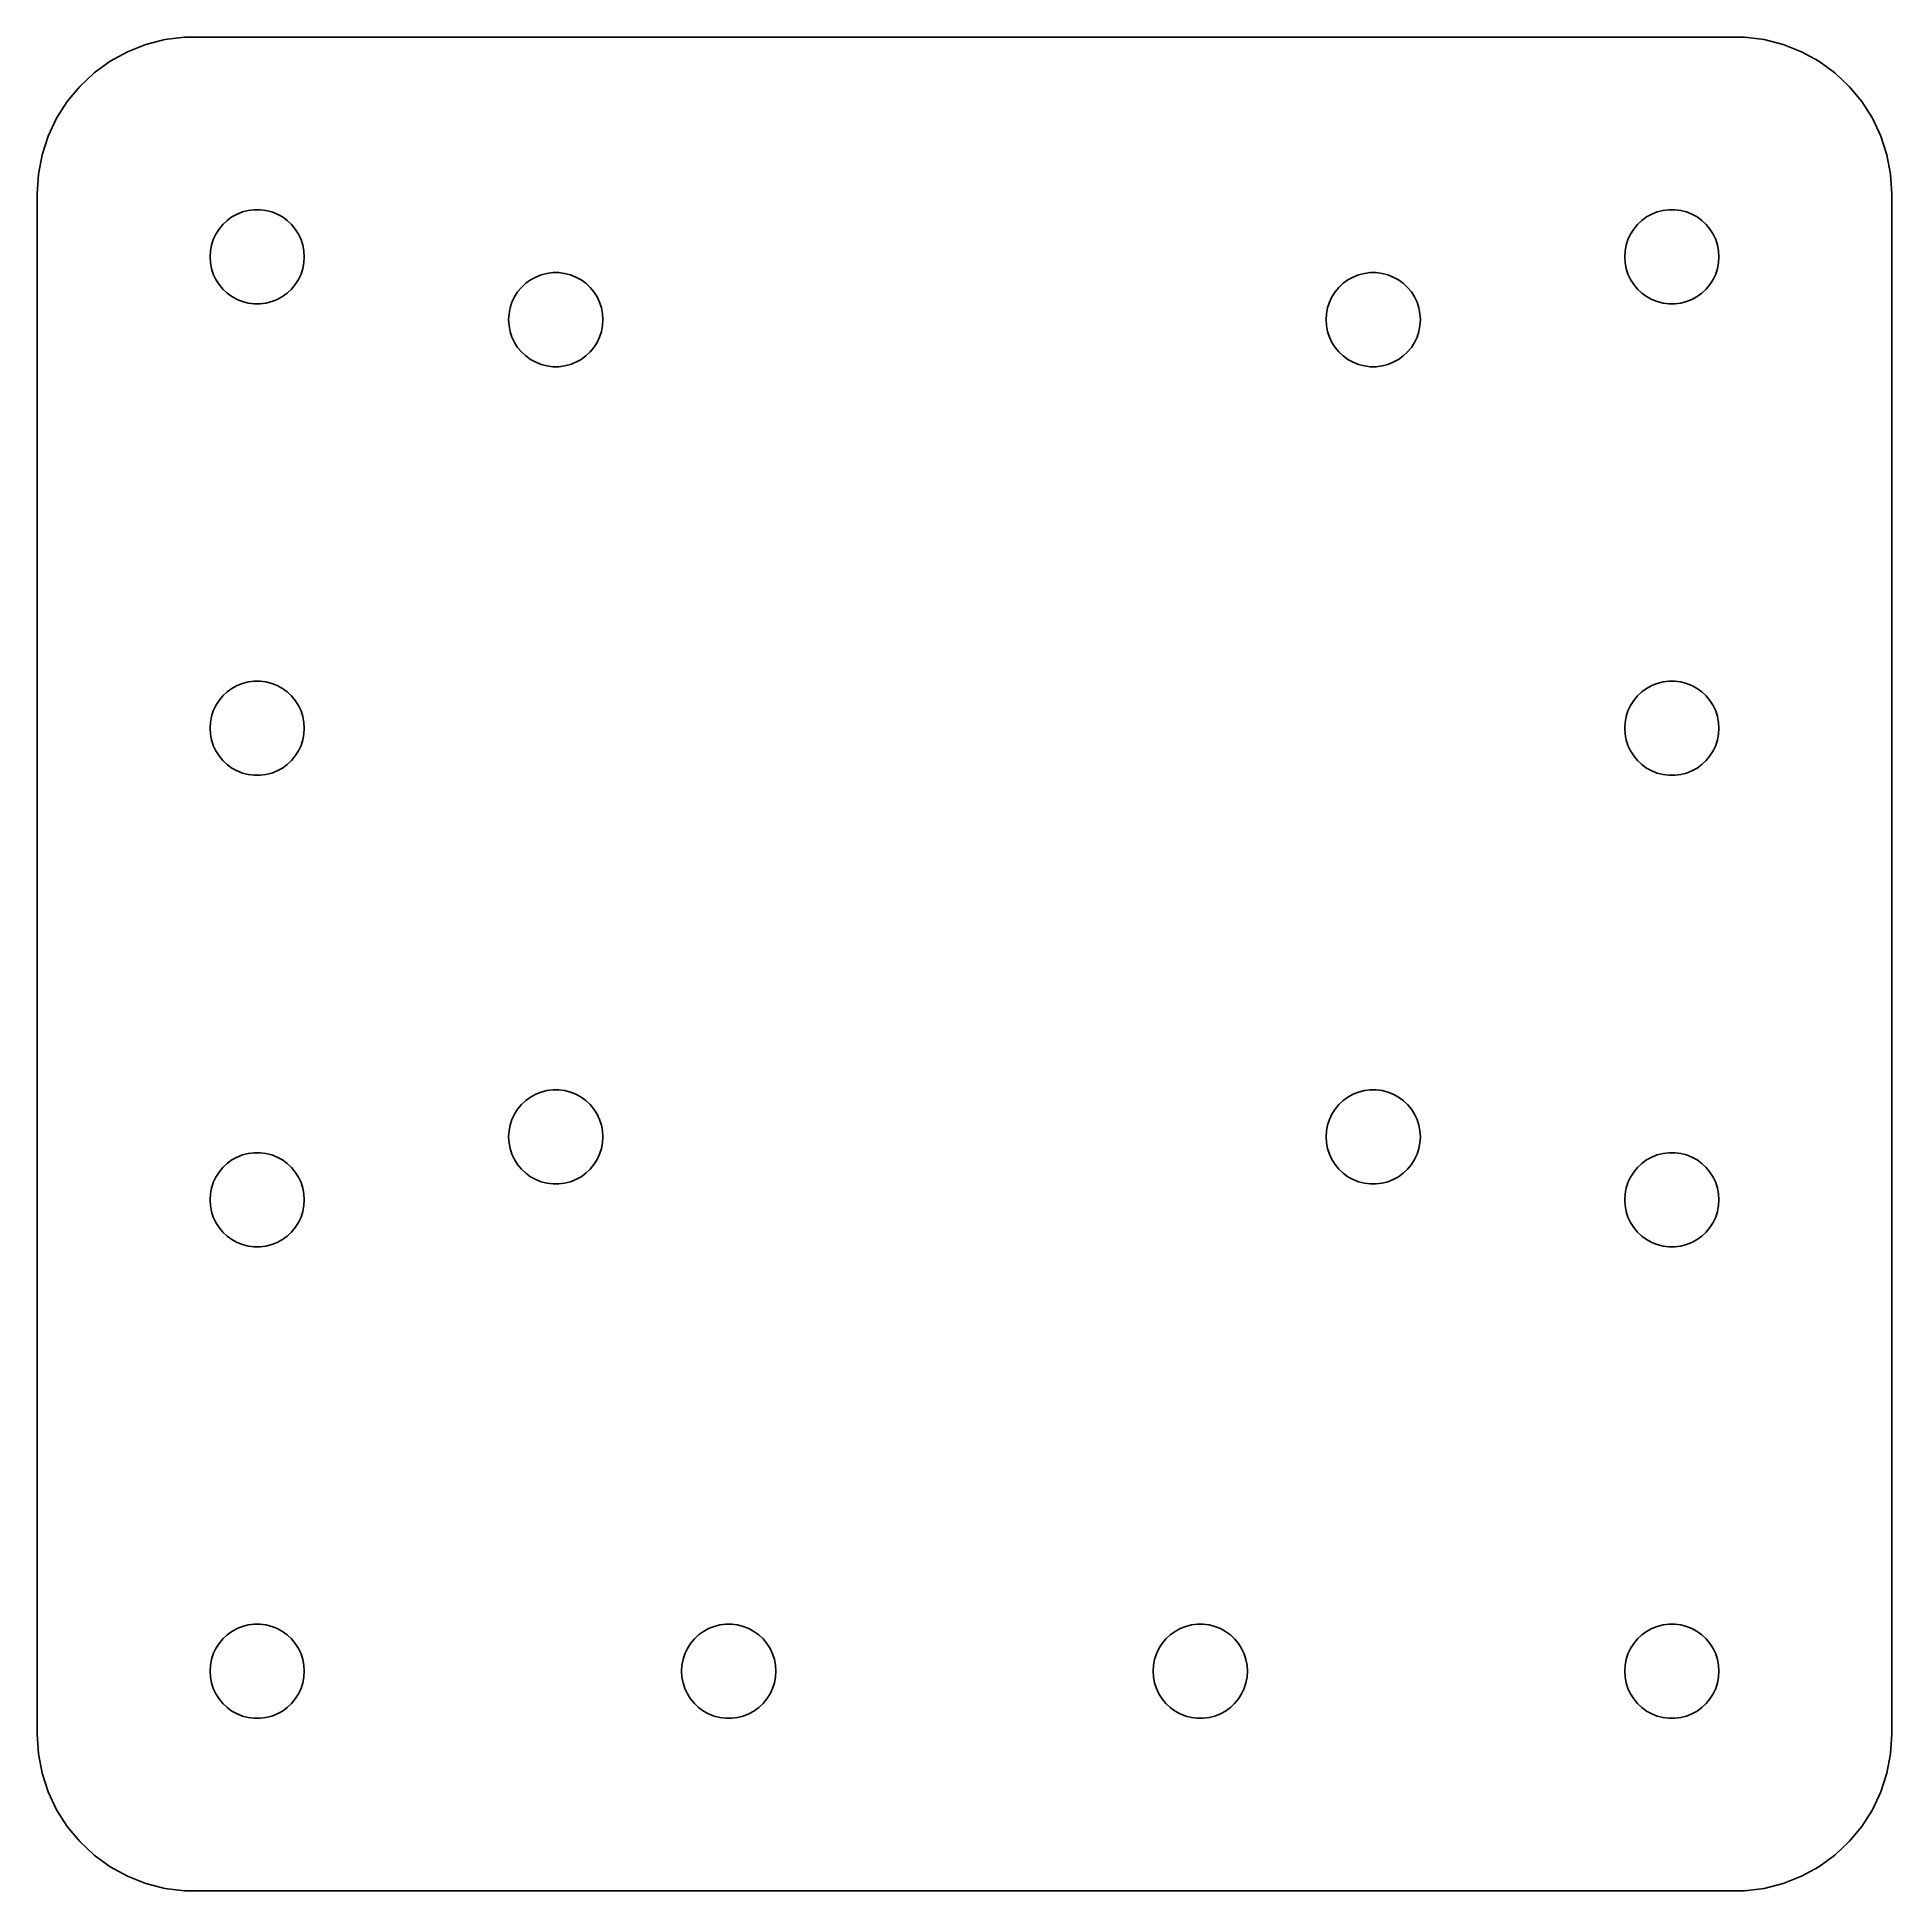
# Model space of a CAD drawing. Header units: metres. Extents: x -29.5 to 29.5, y -29.5 to 29.5.
import ezdxf

# ---------------------------------------------------------------- set-up
doc = ezdxf.new("R2010")
doc.units = ezdxf.units.M

msp = doc.modelspace()

# ---------------------------------------------------------------- linework, layer by layer
for p, q in [((-26.6289, 29.0241), (-27.1791, 28.7216)), ((-26.0451, 29.2553), (-26.6289, 29.0241)), ((-25.4369, 29.4114), (-26.0451, 29.2553)), ((-24.8139, 29.4901), (-25.4369, 29.4114)), ((24.8139, 29.4901), (-24.8139, 29.4901)), ((25.4369, 29.4114), (24.8139, 29.4901)), ((26.0451, 29.2553), (25.4369, 29.4114)), ((26.6289, 29.0241), (26.0451, 29.2553)), ((27.1791, 28.7216), (26.6289, 29.0241)), ((-27.6871, 28.3526), (-28.1448, 27.9227)), ((-27.1791, 28.7216), (-27.6871, 28.3526)), ((27.6871, 28.3526), (27.1791, 28.7216)), ((28.1448, 27.9227), (27.6871, 28.3526)), ((-28.1448, 27.9227), (-28.5451, 27.4389)), ((28.5451, 27.4389), (28.1448, 27.9227)), ((-28.5451, 27.4389), (-28.8815, 26.9088)), ((28.8815, 26.9088), (28.5451, 27.4389)), ((-28.8815, 26.9088), (-29.1489, 26.3406)), ((29.1489, 26.3406), (28.8815, 26.9088)), ((-29.1489, 26.3406), (-29.3429, 25.7434)), ((29.3429, 25.7434), (29.1489, 26.3406)), ((-29.3429, 25.7434), (-29.4606, 25.1267)), ((29.4606, 25.1267), (29.3429, 25.7434)), ((-29.4606, 25.1267), (-29.5, 24.5)), ((29.5, 24.5), (29.4606, 25.1267)), ((-29.5, 24.5), (-29.5, -24.5)), ((29.5, -24.5), (29.5, 24.5)), ((-23.5934, 23.5268), (-23.4561, 23.6558)), ((-23.4561, 23.6558), (-23.3037, 23.7665)), ((-23.3037, 23.7665), (-23.1387, 23.8572)), ((-23.1387, 23.8572), (-22.9635, 23.9266)), ((-22.9635, 23.9266), (-22.7811, 23.9734)), ((-22.7811, 23.9734), (-22.5942, 23.997)), ((-22.5942, 23.997), (-22.4058, 23.997)), ((-22.4058, 23.997), (-22.2189, 23.9734)), ((-22.2189, 23.9734), (-22.0365, 23.9266)), ((-22.0365, 23.9266), (-21.8613, 23.8572)), ((-21.8613, 23.8572), (-21.6963, 23.7665)), ((-21.6963, 23.7665), (-21.5439, 23.6558)), ((-21.5439, 23.6558), (-21.4065, 23.5268)), ((21.4065, 23.5268), (21.5439, 23.6558)), ((21.5439, 23.6558), (21.6963, 23.7665)), ((21.6963, 23.7665), (21.8613, 23.8572)), ((21.8613, 23.8572), (22.0365, 23.9266)), ((22.0365, 23.9266), (22.2189, 23.9734)), ((22.2189, 23.9734), (22.4058, 23.997)), ((22.4058, 23.997), (22.5942, 23.997)), ((22.5942, 23.997), (22.7811, 23.9734)), ((22.7811, 23.9734), (22.9635, 23.9266)), ((22.9635, 23.9266), (23.1387, 23.8572)), ((23.1387, 23.8572), (23.3037, 23.7665)), ((23.3037, 23.7665), (23.4561, 23.6558)), ((23.4561, 23.6558), (23.5934, 23.5268)), ((-23.9529, 22.873), (-23.8947, 23.0522)), ((-23.8947, 23.0522), (-23.8145, 23.2226)), ((-23.8145, 23.2226), (-23.7135, 23.3817)), ((-23.7135, 23.3817), (-23.5934, 23.5268)), ((-21.4065, 23.5268), (-21.2865, 23.3817)), ((-21.2865, 23.3817), (-21.1855, 23.2226)), ((-21.1855, 23.2226), (-21.1053, 23.0522)), ((-21.1053, 23.0522), (-21.0471, 22.873)), ((21.0471, 22.873), (21.1053, 23.0522)), ((21.1053, 23.0522), (21.1855, 23.2226)), ((21.1855, 23.2226), (21.2865, 23.3817)), ((21.2865, 23.3817), (21.4065, 23.5268)), ((23.5934, 23.5268), (23.7135, 23.3817)), ((23.7135, 23.3817), (23.8145, 23.2226)), ((23.8145, 23.2226), (23.8947, 23.0522)), ((23.8947, 23.0522), (23.9529, 22.873)), ((-24, 22.5), (-23.9882, 22.688)), ((-23.9882, 22.312), (-24, 22.5)), ((-23.9882, 22.688), (-23.9529, 22.873)), ((-21.0471, 22.873), (-21.0118, 22.688)), ((-21.0118, 22.688), (-21, 22.5)), ((-21, 22.5), (-21.0118, 22.312)), ((21, 22.5), (21.0118, 22.688)), ((21.0118, 22.312), (21, 22.5)), ((21.0118, 22.688), (21.0471, 22.873)), ((23.9529, 22.873), (23.9882, 22.688)), ((23.9882, 22.688), (24, 22.5)), ((24, 22.5), (23.9882, 22.312)), ((-23.9529, 22.127), (-23.9882, 22.312)), ((-23.8947, 21.9478), (-23.9529, 22.127)), ((-23.8145, 21.7774), (-23.8947, 21.9478)), ((-21.1053, 21.9478), (-21.1855, 21.7774)), ((-21.0471, 22.127), (-21.1053, 21.9478)), ((-21.0118, 22.312), (-21.0471, 22.127)), ((-13.8037, 21.7665), (-13.6387, 21.8572)), ((-13.6387, 21.8572), (-13.4635, 21.9266)), ((-13.4635, 21.9266), (-13.2811, 21.9734)), ((-13.2811, 21.9734), (-13.0942, 21.997)), ((-13.0942, 21.997), (-12.9058, 21.997)), ((-12.9058, 21.997), (-12.7189, 21.9734)), ((-12.7189, 21.9734), (-12.5365, 21.9266)), ((-12.5365, 21.9266), (-12.3613, 21.8572)), ((-12.3613, 21.8572), (-12.1963, 21.7665)), ((12.1963, 21.7665), (12.3613, 21.8572)), ((12.3613, 21.8572), (12.5365, 21.9266)), ((12.5365, 21.9266), (12.7189, 21.9734)), ((12.7189, 21.9734), (12.9058, 21.997)), ((12.9058, 21.997), (13.0942, 21.997)), ((13.0942, 21.997), (13.2811, 21.9734)), ((13.2811, 21.9734), (13.4635, 21.9266)), ((13.4635, 21.9266), (13.6387, 21.8572)), ((13.6387, 21.8572), (13.8037, 21.7665)), ((21.0471, 22.127), (21.0118, 22.312)), ((21.1053, 21.9478), (21.0471, 22.127)), ((21.1855, 21.7774), (21.1053, 21.9478)), ((23.8947, 21.9478), (23.8145, 21.7774)), ((23.9529, 22.127), (23.8947, 21.9478)), ((23.9882, 22.312), (23.9529, 22.127)), ((-23.7135, 21.6183), (-23.8145, 21.7774)), ((-23.5934, 21.4732), (-23.7135, 21.6183)), ((-23.4561, 21.3442), (-23.5934, 21.4732)), ((-23.3037, 21.2335), (-23.4561, 21.3442)), ((-21.5439, 21.3442), (-21.6963, 21.2335)), ((-21.4065, 21.4732), (-21.5439, 21.3442)), ((-21.2865, 21.6183), (-21.4065, 21.4732)), ((-21.1855, 21.7774), (-21.2865, 21.6183)), ((-14.3145, 21.2226), (-14.2135, 21.3817)), ((-14.2135, 21.3817), (-14.0934, 21.5268)), ((-14.0934, 21.5268), (-13.9561, 21.6558)), ((-13.9561, 21.6558), (-13.8037, 21.7665)), ((-12.1963, 21.7665), (-12.0439, 21.6558)), ((-12.0439, 21.6558), (-11.9065, 21.5268)), ((-11.9065, 21.5268), (-11.7865, 21.3817)), ((-11.7865, 21.3817), (-11.6855, 21.2226)), ((11.6855, 21.2226), (11.7865, 21.3817)), ((11.7865, 21.3817), (11.9065, 21.5268)), ((11.9065, 21.5268), (12.0439, 21.6558)), ((12.0439, 21.6558), (12.1963, 21.7665)), ((13.8037, 21.7665), (13.9561, 21.6558)), ((13.9561, 21.6558), (14.0934, 21.5268)), ((14.0934, 21.5268), (14.2135, 21.3817)), ((14.2135, 21.3817), (14.3145, 21.2226)), ((21.2865, 21.6183), (21.1855, 21.7774)), ((21.4065, 21.4732), (21.2865, 21.6183)), ((21.5439, 21.3442), (21.4065, 21.4732)), ((21.6963, 21.2335), (21.5439, 21.3442)), ((23.4561, 21.3442), (23.3037, 21.2335)), ((23.5934, 21.4732), (23.4561, 21.3442)), ((23.7135, 21.6183), (23.5934, 21.4732)), ((23.8145, 21.7774), (23.7135, 21.6183)), ((-23.1387, 21.1427), (-23.3037, 21.2335)), ((-22.9635, 21.0734), (-23.1387, 21.1427)), ((-22.7811, 21.0266), (-22.9635, 21.0734)), ((-22.5942, 21.003), (-22.7811, 21.0266)), ((-22.4058, 21.003), (-22.5942, 21.003)), ((-22.2189, 21.0266), (-22.4058, 21.003)), ((-22.0365, 21.0734), (-22.2189, 21.0266)), ((-21.8613, 21.1427), (-22.0365, 21.0734)), ((-21.6963, 21.2335), (-21.8613, 21.1427)), ((-14.5, 20.5), (-14.4882, 20.688)), ((-14.4882, 20.688), (-14.4529, 20.873)), ((-14.4529, 20.873), (-14.3947, 21.0522)), ((-14.3947, 21.0522), (-14.3145, 21.2226)), ((-11.6855, 21.2226), (-11.6053, 21.0522)), ((-11.6053, 21.0522), (-11.5471, 20.873)), ((-11.5471, 20.873), (-11.5118, 20.688)), ((-11.5118, 20.688), (-11.5, 20.5)), ((11.5, 20.5), (11.5118, 20.688)), ((11.5118, 20.688), (11.5471, 20.873)), ((11.5471, 20.873), (11.6053, 21.0522)), ((11.6053, 21.0522), (11.6855, 21.2226)), ((14.3145, 21.2226), (14.3947, 21.0522)), ((14.3947, 21.0522), (14.4529, 20.873)), ((14.4529, 20.873), (14.4882, 20.688)), ((14.4882, 20.688), (14.5, 20.5)), ((21.8613, 21.1427), (21.6963, 21.2335)), ((22.0365, 21.0734), (21.8613, 21.1427)), ((22.2189, 21.0266), (22.0365, 21.0734)), ((22.4058, 21.003), (22.2189, 21.0266)), ((22.5942, 21.003), (22.4058, 21.003)), ((22.7811, 21.0266), (22.5942, 21.003)), ((22.9635, 21.0734), (22.7811, 21.0266)), ((23.1387, 21.1427), (22.9635, 21.0734)), ((23.3037, 21.2335), (23.1387, 21.1427)), ((-14.4882, 20.312), (-14.5, 20.5)), ((-14.4529, 20.127), (-14.4882, 20.312)), ((-14.3947, 19.9478), (-14.4529, 20.127)), ((-11.5471, 20.127), (-11.6053, 19.9478)), ((-11.5118, 20.312), (-11.5471, 20.127)), ((-11.5, 20.5), (-11.5118, 20.312)), ((11.5118, 20.312), (11.5, 20.5)), ((11.5471, 20.127), (11.5118, 20.312)), ((11.6053, 19.9478), (11.5471, 20.127)), ((14.4529, 20.127), (14.3947, 19.9478)), ((14.4882, 20.312), (14.4529, 20.127)), ((14.5, 20.5), (14.4882, 20.312)), ((-14.3145, 19.7774), (-14.3947, 19.9478)), ((-14.2135, 19.6183), (-14.3145, 19.7774)), ((-14.0934, 19.4732), (-14.2135, 19.6183)), ((-13.9561, 19.3442), (-14.0934, 19.4732)), ((-11.9065, 19.4732), (-12.0439, 19.3442)), ((-11.7865, 19.6183), (-11.9065, 19.4732)), ((-11.6855, 19.7774), (-11.7865, 19.6183)), ((-11.6053, 19.9478), (-11.6855, 19.7774)), ((11.6855, 19.7774), (11.6053, 19.9478)), ((11.7865, 19.6183), (11.6855, 19.7774)), ((11.9065, 19.4732), (11.7865, 19.6183)), ((12.0439, 19.3442), (11.9065, 19.4732)), ((14.0934, 19.4732), (13.9561, 19.3442)), ((14.2135, 19.6183), (14.0934, 19.4732)), ((14.3145, 19.7774), (14.2135, 19.6183)), ((14.3947, 19.9478), (14.3145, 19.7774)), ((-13.8037, 19.2335), (-13.9561, 19.3442)), ((-13.6387, 19.1427), (-13.8037, 19.2335)), ((-13.4635, 19.0734), (-13.6387, 19.1427)), ((-13.2811, 19.0266), (-13.4635, 19.0734)), ((-13.0942, 19.003), (-13.2811, 19.0266)), ((-12.9058, 19.003), (-13.0942, 19.003)), ((-12.7189, 19.0266), (-12.9058, 19.003)), ((-12.5365, 19.0734), (-12.7189, 19.0266)), ((-12.3613, 19.1427), (-12.5365, 19.0734)), ((-12.1963, 19.2335), (-12.3613, 19.1427)), ((-12.0439, 19.3442), (-12.1963, 19.2335)), ((12.1963, 19.2335), (12.0439, 19.3442)), ((12.3613, 19.1427), (12.1963, 19.2335)), ((12.5365, 19.0734), (12.3613, 19.1427)), ((12.7189, 19.0266), (12.5365, 19.0734)), ((12.9058, 19.003), (12.7189, 19.0266)), ((13.0942, 19.003), (12.9058, 19.003)), ((13.2811, 19.0266), (13.0942, 19.003)), ((13.4635, 19.0734), (13.2811, 19.0266)), ((13.6387, 19.1427), (13.4635, 19.0734)), ((13.8037, 19.2335), (13.6387, 19.1427)), ((13.9561, 19.3442), (13.8037, 19.2335)), ((-23.3037, 8.76648), (-23.1387, 8.85724)), ((-23.1387, 8.85724), (-22.9635, 8.92657)), ((-22.9635, 8.92657), (-22.7811, 8.97342)), ((-22.7811, 8.97342), (-22.5942, 8.99704)), ((-22.5942, 8.99704), (-22.4058, 8.99704)), ((-22.4058, 8.99704), (-22.2189, 8.97342)), ((-22.2189, 8.97342), (-22.0365, 8.92657)), ((-22.0365, 8.92657), (-21.8613, 8.85724)), ((-21.8613, 8.85724), (-21.6963, 8.76648)), ((21.6963, 8.76648), (21.8613, 8.85724)), ((21.8613, 8.85724), (22.0365, 8.92657)), ((22.0365, 8.92657), (22.2189, 8.97342)), ((22.2189, 8.97342), (22.4058, 8.99704)), ((22.4058, 8.99704), (22.5942, 8.99704)), ((22.5942, 8.99704), (22.7811, 8.97342)), ((22.7811, 8.97342), (22.9635, 8.92657)), ((22.9635, 8.92657), (23.1387, 8.85724)), ((23.1387, 8.85724), (23.3037, 8.76648)), ((-23.8145, 8.22263), (-23.7135, 8.38167)), ((-23.7135, 8.38167), (-23.5934, 8.52681)), ((-23.5934, 8.52681), (-23.4561, 8.65576)), ((-23.4561, 8.65576), (-23.3037, 8.76648)), ((-21.6963, 8.76648), (-21.5439, 8.65576)), ((-21.5439, 8.65576), (-21.4065, 8.52681)), ((-21.4065, 8.52681), (-21.2865, 8.38167)), ((-21.2865, 8.38167), (-21.1855, 8.22263)), ((21.1855, 8.22263), (21.2865, 8.38167)), ((21.2865, 8.38167), (21.4065, 8.52681)), ((21.4065, 8.52681), (21.5439, 8.65576)), ((21.5439, 8.65576), (21.6963, 8.76648)), ((23.3037, 8.76648), (23.4561, 8.65576)), ((23.4561, 8.65576), (23.5934, 8.52681)), ((23.5934, 8.52681), (23.7135, 8.38167)), ((23.7135, 8.38167), (23.8145, 8.22263)), ((-24, 7.5), (-23.9882, 7.68799)), ((-23.9882, 7.68799), (-23.9529, 7.87303)), ((-23.9529, 7.87303), (-23.8947, 8.05219)), ((-23.8947, 8.05219), (-23.8145, 8.22263)), ((-21.1855, 8.22263), (-21.1053, 8.05219)), ((-21.1053, 8.05219), (-21.0471, 7.87303)), ((-21.0471, 7.87303), (-21.0118, 7.68799)), ((-21.0118, 7.68799), (-21, 7.5)), ((21, 7.5), (21.0118, 7.68799)), ((21.0118, 7.68799), (21.0471, 7.87303)), ((21.0471, 7.87303), (21.1053, 8.05219)), ((21.1053, 8.05219), (21.1855, 8.22263)), ((23.8145, 8.22263), (23.8947, 8.05219)), ((23.8947, 8.05219), (23.9529, 7.87303)), ((23.9529, 7.87303), (23.9882, 7.68799)), ((23.9882, 7.68799), (24, 7.5)), ((-23.9882, 7.312), (-24, 7.5)), ((-23.9529, 7.12695), (-23.9882, 7.312)), ((-23.8947, 6.9478), (-23.9529, 7.12695)), ((-21.0471, 7.12695), (-21.1053, 6.9478)), ((-21.0118, 7.312), (-21.0471, 7.12695)), ((-21, 7.5), (-21.0118, 7.312)), ((21.0118, 7.312), (21, 7.5)), ((21.0471, 7.12695), (21.0118, 7.312)), ((21.1053, 6.9478), (21.0471, 7.12695)), ((23.9529, 7.12695), (23.8947, 6.9478)), ((23.9882, 7.312), (23.9529, 7.12695)), ((24, 7.5), (23.9882, 7.312)), ((-23.8145, 6.77736), (-23.8947, 6.9478)), ((-23.7135, 6.61832), (-23.8145, 6.77736)), ((-23.5934, 6.47318), (-23.7135, 6.61832)), ((-21.2865, 6.61832), (-21.4065, 6.47318)), ((-21.1855, 6.77736), (-21.2865, 6.61832)), ((-21.1053, 6.9478), (-21.1855, 6.77736)), ((21.1855, 6.77736), (21.1053, 6.9478)), ((21.2865, 6.61832), (21.1855, 6.77736)), ((21.4065, 6.47318), (21.2865, 6.61832)), ((23.7135, 6.61832), (23.5934, 6.47318)), ((23.8145, 6.77736), (23.7135, 6.61832)), ((23.8947, 6.9478), (23.8145, 6.77736)), ((-23.4561, 6.34422), (-23.5934, 6.47318)), ((-23.3037, 6.23351), (-23.4561, 6.34422)), ((-23.1387, 6.14275), (-23.3037, 6.23351)), ((-22.9635, 6.07341), (-23.1387, 6.14275)), ((-22.7811, 6.02657), (-22.9635, 6.07341)), ((-22.5942, 6.00294), (-22.7811, 6.02657)), ((-22.4058, 6.00294), (-22.5942, 6.00294)), ((-22.2189, 6.02657), (-22.4058, 6.00294)), ((-22.0365, 6.07341), (-22.2189, 6.02657)), ((-21.8613, 6.14275), (-22.0365, 6.07341)), ((-21.6963, 6.23351), (-21.8613, 6.14275)), ((-21.5439, 6.34422), (-21.6963, 6.23351)), ((-21.4065, 6.47318), (-21.5439, 6.34422)), ((21.5439, 6.34422), (21.4065, 6.47318)), ((21.6963, 6.23351), (21.5439, 6.34422)), ((21.8613, 6.14275), (21.6963, 6.23351)), ((22.0365, 6.07341), (21.8613, 6.14275)), ((22.2189, 6.02657), (22.0365, 6.07341)), ((22.4058, 6.00294), (22.2189, 6.02657)), ((22.5942, 6.00294), (22.4058, 6.00294)), ((22.7811, 6.02657), (22.5942, 6.00294)), ((22.9635, 6.07341), (22.7811, 6.02657)), ((23.1387, 6.14275), (22.9635, 6.07341)), ((23.3037, 6.23351), (23.1387, 6.14275)), ((23.4561, 6.34422), (23.3037, 6.23351)), ((23.5934, 6.47318), (23.4561, 6.34422)), ((-13.6387, -4.14275), (-13.4635, -4.07341)), ((-13.4635, -4.07341), (-13.2811, -4.02657)), ((-13.2811, -4.02657), (-13.0942, -4.00294)), ((-13.0942, -4.00294), (-12.9058, -4.00294)), ((-12.9058, -4.00294), (-12.7189, -4.02657)), ((-12.7189, -4.02657), (-12.5365, -4.07341)), ((-12.5365, -4.07341), (-12.3613, -4.14275)), ((12.3613, -4.14275), (12.5365, -4.07341)), ((12.5365, -4.07341), (12.7189, -4.02657)), ((12.7189, -4.02657), (12.9058, -4.00294)), ((12.9058, -4.00294), (13.0942, -4.00294)), ((13.0942, -4.00294), (13.2811, -4.02657)), ((13.2811, -4.02657), (13.4635, -4.07341)), ((13.4635, -4.07341), (13.6387, -4.14275)), ((-14.3145, -4.77736), (-14.2135, -4.61832)), ((-14.2135, -4.61832), (-14.0934, -4.47318)), ((-14.0934, -4.47318), (-13.9561, -4.34422)), ((-13.9561, -4.34422), (-13.8037, -4.23351)), ((-13.8037, -4.23351), (-13.6387, -4.14275)), ((-12.3613, -4.14275), (-12.1963, -4.23351)), ((-12.1963, -4.23351), (-12.0439, -4.34422)), ((-12.0439, -4.34422), (-11.9065, -4.47318)), ((-11.9065, -4.47318), (-11.7865, -4.61832)), ((-11.7865, -4.61832), (-11.6855, -4.77736)), ((11.6855, -4.77736), (11.7865, -4.61832)), ((11.7865, -4.61832), (11.9065, -4.47318)), ((11.9065, -4.47318), (12.0439, -4.34422)), ((12.0439, -4.34422), (12.1963, -4.23351)), ((12.1963, -4.23351), (12.3613, -4.14275)), ((13.6387, -4.14275), (13.8037, -4.23351)), ((13.8037, -4.23351), (13.9561, -4.34422)), ((13.9561, -4.34422), (14.0934, -4.47318)), ((14.0934, -4.47318), (14.2135, -4.61832)), ((14.2135, -4.61832), (14.3145, -4.77736)), ((-14.4882, -5.312), (-14.4529, -5.12695)), ((-14.4529, -5.12695), (-14.3947, -4.9478)), ((-14.3947, -4.9478), (-14.3145, -4.77736)), ((-11.6855, -4.77736), (-11.6053, -4.9478)), ((-11.6053, -4.9478), (-11.5471, -5.12695)), ((-11.5471, -5.12695), (-11.5118, -5.312)), ((11.5118, -5.312), (11.5471, -5.12695)), ((11.5471, -5.12695), (11.6053, -4.9478)), ((11.6053, -4.9478), (11.6855, -4.77736)), ((14.3145, -4.77736), (14.3947, -4.9478)), ((14.3947, -4.9478), (14.4529, -5.12695)), ((14.4529, -5.12695), (14.4882, -5.312)), ((-14.5, -5.5), (-14.4882, -5.312)), ((-14.4882, -5.68799), (-14.5, -5.5)), ((-14.4529, -5.87303), (-14.4882, -5.68799)), ((-14.3947, -6.05219), (-14.4529, -5.87303)), ((-11.5471, -5.87303), (-11.6053, -6.05219)), ((-11.5118, -5.68799), (-11.5471, -5.87303)), ((-11.5118, -5.312), (-11.5, -5.5)), ((-11.5, -5.5), (-11.5118, -5.68799)), ((11.5, -5.5), (11.5118, -5.312)), ((11.5118, -5.68799), (11.5, -5.5)), ((11.5471, -5.87303), (11.5118, -5.68799)), ((11.6053, -6.05219), (11.5471, -5.87303)), ((14.4529, -5.87303), (14.3947, -6.05219)), ((14.4882, -5.68799), (14.4529, -5.87303)), ((14.4882, -5.312), (14.5, -5.5)), ((14.5, -5.5), (14.4882, -5.68799)), ((-23.7135, -6.61832), (-23.5934, -6.47318)), ((-23.5934, -6.47318), (-23.4561, -6.34422)), ((-23.4561, -6.34422), (-23.3037, -6.23351)), ((-23.3037, -6.23351), (-23.1387, -6.14275)), ((-23.1387, -6.14275), (-22.9635, -6.07341)), ((-22.9635, -6.07341), (-22.7811, -6.02657)), ((-22.7811, -6.02657), (-22.5942, -6.00294)), ((-22.5942, -6.00294), (-22.4058, -6.00294)), ((-22.4058, -6.00294), (-22.2189, -6.02657)), ((-22.2189, -6.02657), (-22.0365, -6.07341)), ((-22.0365, -6.07341), (-21.8613, -6.14275)), ((-21.8613, -6.14275), (-21.6963, -6.23351)), ((-21.6963, -6.23351), (-21.5439, -6.34422)), ((-21.5439, -6.34422), (-21.4065, -6.47318)), ((-21.4065, -6.47318), (-21.2865, -6.61832)), ((-14.3145, -6.22263), (-14.3947, -6.05219)), ((-14.2135, -6.38167), (-14.3145, -6.22263)), ((-14.0934, -6.52681), (-14.2135, -6.38167)), ((-11.7865, -6.38167), (-11.9065, -6.52681)), ((-11.6855, -6.22263), (-11.7865, -6.38167)), ((-11.6053, -6.05219), (-11.6855, -6.22263)), ((11.6855, -6.22263), (11.6053, -6.05219)), ((11.7865, -6.38167), (11.6855, -6.22263)), ((11.9065, -6.52681), (11.7865, -6.38167)), ((14.2135, -6.38167), (14.0934, -6.52681)), ((14.3145, -6.22263), (14.2135, -6.38167)), ((14.3947, -6.05219), (14.3145, -6.22263)), ((21.2865, -6.61832), (21.4065, -6.47318)), ((21.4065, -6.47318), (21.5439, -6.34422)), ((21.5439, -6.34422), (21.6963, -6.23351)), ((21.6963, -6.23351), (21.8613, -6.14275)), ((21.8613, -6.14275), (22.0365, -6.07341)), ((22.0365, -6.07341), (22.2189, -6.02657)), ((22.2189, -6.02657), (22.4058, -6.00294)), ((22.4058, -6.00294), (22.5942, -6.00294)), ((22.5942, -6.00294), (22.7811, -6.02657)), ((22.7811, -6.02657), (22.9635, -6.07341)), ((22.9635, -6.07341), (23.1387, -6.14275)), ((23.1387, -6.14275), (23.3037, -6.23351)), ((23.3037, -6.23351), (23.4561, -6.34422)), ((23.4561, -6.34422), (23.5934, -6.47318)), ((23.5934, -6.47318), (23.7135, -6.61832)), ((-23.9529, -7.12695), (-23.8947, -6.9478)), ((-23.8947, -6.9478), (-23.8145, -6.77736)), ((-23.8145, -6.77736), (-23.7135, -6.61832)), ((-21.2865, -6.61832), (-21.1855, -6.77736)), ((-21.1855, -6.77736), (-21.1053, -6.9478)), ((-21.1053, -6.9478), (-21.0471, -7.12695)), ((-13.9561, -6.65576), (-14.0934, -6.52681)), ((-13.8037, -6.76648), (-13.9561, -6.65576)), ((-13.6387, -6.85724), (-13.8037, -6.76648)), ((-13.4635, -6.92657), (-13.6387, -6.85724)), ((-13.2811, -6.97342), (-13.4635, -6.92657)), ((-13.0942, -6.99704), (-13.2811, -6.97342)), ((-12.9058, -6.99704), (-13.0942, -6.99704)), ((-12.7189, -6.97342), (-12.9058, -6.99704)), ((-12.5365, -6.92657), (-12.7189, -6.97342)), ((-12.3613, -6.85724), (-12.5365, -6.92657)), ((-12.1963, -6.76648), (-12.3613, -6.85724)), ((-12.0439, -6.65576), (-12.1963, -6.76648)), ((-11.9065, -6.52681), (-12.0439, -6.65576)), ((12.0439, -6.65576), (11.9065, -6.52681)), ((12.1963, -6.76648), (12.0439, -6.65576)), ((12.3613, -6.85724), (12.1963, -6.76648)), ((12.5365, -6.92657), (12.3613, -6.85724)), ((12.7189, -6.97342), (12.5365, -6.92657)), ((12.9058, -6.99704), (12.7189, -6.97342)), ((13.0942, -6.99704), (12.9058, -6.99704)), ((13.2811, -6.97342), (13.0942, -6.99704)), ((13.4635, -6.92657), (13.2811, -6.97342)), ((13.6387, -6.85724), (13.4635, -6.92657)), ((13.8037, -6.76648), (13.6387, -6.85724)), ((13.9561, -6.65576), (13.8037, -6.76648)), ((14.0934, -6.52681), (13.9561, -6.65576)), ((21.0471, -7.12695), (21.1053, -6.9478)), ((21.1053, -6.9478), (21.1855, -6.77736)), ((21.1855, -6.77736), (21.2865, -6.61832)), ((23.7135, -6.61832), (23.8145, -6.77736)), ((23.8145, -6.77736), (23.8947, -6.9478)), ((23.8947, -6.9478), (23.9529, -7.12695)), ((-24, -7.5), (-23.9882, -7.312)), ((-23.9882, -7.68799), (-24, -7.5)), ((-23.9882, -7.312), (-23.9529, -7.12695)), ((-21.0471, -7.12695), (-21.0118, -7.312)), ((-21.0118, -7.312), (-21, -7.5)), ((-21, -7.5), (-21.0118, -7.68799)), ((21, -7.5), (21.0118, -7.312)), ((21.0118, -7.68799), (21, -7.5)), ((21.0118, -7.312), (21.0471, -7.12695)), ((23.9529, -7.12695), (23.9882, -7.312)), ((23.9882, -7.312), (24, -7.5)), ((24, -7.5), (23.9882, -7.68799)), ((-23.9529, -7.87303), (-23.9882, -7.68799)), ((-23.8947, -8.05219), (-23.9529, -7.87303)), ((-23.8145, -8.22263), (-23.8947, -8.05219)), ((-23.7135, -8.38167), (-23.8145, -8.22263)), ((-21.1855, -8.22263), (-21.2865, -8.38167)), ((-21.1053, -8.05219), (-21.1855, -8.22263)), ((-21.0471, -7.87303), (-21.1053, -8.05219)), ((-21.0118, -7.68799), (-21.0471, -7.87303)), ((21.0471, -7.87303), (21.0118, -7.68799)), ((21.1053, -8.05219), (21.0471, -7.87303)), ((21.1855, -8.22263), (21.1053, -8.05219)), ((21.2865, -8.38167), (21.1855, -8.22263)), ((23.8145, -8.22263), (23.7135, -8.38167)), ((23.8947, -8.05219), (23.8145, -8.22263)), ((23.9529, -7.87303), (23.8947, -8.05219)), ((23.9882, -7.68799), (23.9529, -7.87303)), ((-23.5934, -8.52681), (-23.7135, -8.38167)), ((-23.4561, -8.65576), (-23.5934, -8.52681)), ((-23.3037, -8.76648), (-23.4561, -8.65576)), ((-23.1387, -8.85724), (-23.3037, -8.76648)), ((-21.6963, -8.76648), (-21.8613, -8.85724)), ((-21.5439, -8.65576), (-21.6963, -8.76648)), ((-21.4065, -8.52681), (-21.5439, -8.65576)), ((-21.2865, -8.38167), (-21.4065, -8.52681)), ((21.4065, -8.52681), (21.2865, -8.38167)), ((21.5439, -8.65576), (21.4065, -8.52681)), ((21.6963, -8.76648), (21.5439, -8.65576)), ((21.8613, -8.85724), (21.6963, -8.76648)), ((23.3037, -8.76648), (23.1387, -8.85724)), ((23.4561, -8.65576), (23.3037, -8.76648)), ((23.5934, -8.52681), (23.4561, -8.65576)), ((23.7135, -8.38167), (23.5934, -8.52681)), ((-22.9635, -8.92657), (-23.1387, -8.85724)), ((-22.7811, -8.97342), (-22.9635, -8.92657)), ((-22.5942, -8.99704), (-22.7811, -8.97342)), ((-22.4058, -8.99704), (-22.5942, -8.99704)), ((-22.2189, -8.97342), (-22.4058, -8.99704)), ((-22.0365, -8.92657), (-22.2189, -8.97342)), ((-21.8613, -8.85724), (-22.0365, -8.92657)), ((22.0365, -8.92657), (21.8613, -8.85724)), ((22.2189, -8.97342), (22.0365, -8.92657)), ((22.4058, -8.99704), (22.2189, -8.97342)), ((22.5942, -8.99704), (22.4058, -8.99704)), ((22.7811, -8.97342), (22.5942, -8.99704)), ((22.9635, -8.92657), (22.7811, -8.97342)), ((23.1387, -8.85724), (22.9635, -8.92657)), ((-23.4561, -21.3442), (-23.3037, -21.2335)), ((-23.3037, -21.2335), (-23.1387, -21.1427)), ((-23.1387, -21.1427), (-22.9635, -21.0734)), ((-22.9635, -21.0734), (-22.7811, -21.0266)), ((-22.7811, -21.0266), (-22.5942, -21.003)), ((-22.5942, -21.003), (-22.4058, -21.003)), ((-22.4058, -21.003), (-22.2189, -21.0266)), ((-22.2189, -21.0266), (-22.0365, -21.0734)), ((-22.0365, -21.0734), (-21.8613, -21.1427)), ((-21.8613, -21.1427), (-21.6963, -21.2335)), ((-21.6963, -21.2335), (-21.5439, -21.3442)), ((-8.45613, -21.3442), (-8.30373, -21.2335)), ((-8.30373, -21.2335), (-8.13866, -21.1427)), ((-8.13866, -21.1427), (-7.96352, -21.0734)), ((-7.96352, -21.0734), (-7.78107, -21.0266)), ((-7.78107, -21.0266), (-7.59418, -21.003)), ((-7.59418, -21.003), (-7.40581, -21.003)), ((-7.40581, -21.003), (-7.21892, -21.0266)), ((-7.21892, -21.0266), (-7.03647, -21.0734)), ((-7.03647, -21.0734), (-6.86133, -21.1427)), ((-6.86133, -21.1427), (-6.69626, -21.2335)), ((-6.69626, -21.2335), (-6.54385, -21.3442)), ((6.54385, -21.3442), (6.69626, -21.2335)), ((6.69626, -21.2335), (6.86133, -21.1427)), ((6.86133, -21.1427), (7.03647, -21.0734)), ((7.03647, -21.0734), (7.21892, -21.0266)), ((7.21892, -21.0266), (7.40581, -21.003)), ((7.40581, -21.003), (7.59418, -21.003)), ((7.59418, -21.003), (7.78107, -21.0266)), ((7.78107, -21.0266), (7.96352, -21.0734)), ((7.96352, -21.0734), (8.13866, -21.1427)), ((8.13866, -21.1427), (8.30373, -21.2335)), ((8.30373, -21.2335), (8.45613, -21.3442)), ((21.5439, -21.3442), (21.6963, -21.2335)), ((21.6963, -21.2335), (21.8613, -21.1427)), ((21.8613, -21.1427), (22.0365, -21.0734)), ((22.0365, -21.0734), (22.2189, -21.0266)), ((22.2189, -21.0266), (22.4058, -21.003)), ((22.4058, -21.003), (22.5942, -21.003)), ((22.5942, -21.003), (22.7811, -21.0266)), ((22.7811, -21.0266), (22.9635, -21.0734)), ((22.9635, -21.0734), (23.1387, -21.1427)), ((23.1387, -21.1427), (23.3037, -21.2335)), ((23.3037, -21.2335), (23.4561, -21.3442)), ((-23.8947, -21.9478), (-23.8145, -21.7774)), ((-23.8145, -21.7774), (-23.7135, -21.6183)), ((-23.7135, -21.6183), (-23.5934, -21.4732)), ((-23.5934, -21.4732), (-23.4561, -21.3442)), ((-21.5439, -21.3442), (-21.4065, -21.4732)), ((-21.4065, -21.4732), (-21.2865, -21.6183)), ((-21.2865, -21.6183), (-21.1855, -21.7774)), ((-21.1855, -21.7774), (-21.1053, -21.9478)), ((-8.89465, -21.9478), (-8.81445, -21.7774)), ((-8.81445, -21.7774), (-8.71352, -21.6183)), ((-8.71352, -21.6183), (-8.59344, -21.4732)), ((-8.59344, -21.4732), (-8.45613, -21.3442)), ((-6.54385, -21.3442), (-6.40654, -21.4732)), ((-6.40654, -21.4732), (-6.28647, -21.6183)), ((-6.28647, -21.6183), (-6.18553, -21.7774)), ((-6.18553, -21.7774), (-6.10533, -21.9478)), ((6.10533, -21.9478), (6.18553, -21.7774)), ((6.18553, -21.7774), (6.28647, -21.6183)), ((6.28647, -21.6183), (6.40654, -21.4732)), ((6.40654, -21.4732), (6.54385, -21.3442)), ((8.45613, -21.3442), (8.59344, -21.4732)), ((8.59344, -21.4732), (8.71352, -21.6183)), ((8.71352, -21.6183), (8.81445, -21.7774)), ((8.81445, -21.7774), (8.89465, -21.9478)), ((21.1053, -21.9478), (21.1855, -21.7774)), ((21.1855, -21.7774), (21.2865, -21.6183)), ((21.2865, -21.6183), (21.4065, -21.4732)), ((21.4065, -21.4732), (21.5439, -21.3442)), ((23.4561, -21.3442), (23.5934, -21.4732)), ((23.5934, -21.4732), (23.7135, -21.6183)), ((23.7135, -21.6183), (23.8145, -21.7774)), ((23.8145, -21.7774), (23.8947, -21.9478)), ((-24, -22.5), (-23.9882, -22.312)), ((-23.9882, -22.312), (-23.9529, -22.127)), ((-23.9529, -22.127), (-23.8947, -21.9478)), ((-21.1053, -21.9478), (-21.0471, -22.127)), ((-21.0471, -22.127), (-21.0118, -22.312)), ((-21.0118, -22.312), (-21, -22.5)), ((-9, -22.5), (-8.98816, -22.312)), ((-8.98816, -22.312), (-8.95287, -22.127)), ((-8.95287, -22.127), (-8.89465, -21.9478)), ((-6.10533, -21.9478), (-6.04712, -22.127)), ((-6.04712, -22.127), (-6.01183, -22.312)), ((-6.01183, -22.312), (-6, -22.5)), ((6, -22.5), (6.01183, -22.312)), ((6.01183, -22.312), (6.04712, -22.127)), ((6.04712, -22.127), (6.10533, -21.9478)), ((8.89465, -21.9478), (8.95287, -22.127)), ((8.95287, -22.127), (8.98816, -22.312)), ((8.98816, -22.312), (9, -22.5)), ((21, -22.5), (21.0118, -22.312)), ((21.0118, -22.312), (21.0471, -22.127)), ((21.0471, -22.127), (21.1053, -21.9478)), ((23.8947, -21.9478), (23.9529, -22.127)), ((23.9529, -22.127), (23.9882, -22.312)), ((23.9882, -22.312), (24, -22.5)), ((-23.9882, -22.688), (-24, -22.5)), ((-23.9529, -22.873), (-23.9882, -22.688)), ((-23.8947, -23.0522), (-23.9529, -22.873)), ((-21.0471, -22.873), (-21.1053, -23.0522)), ((-21.0118, -22.688), (-21.0471, -22.873)), ((-21, -22.5), (-21.0118, -22.688)), ((-8.98816, -22.688), (-9, -22.5)), ((-8.95287, -22.873), (-8.98816, -22.688)), ((-8.89465, -23.0522), (-8.95287, -22.873)), ((-6.04712, -22.873), (-6.10533, -23.0522)), ((-6.01183, -22.688), (-6.04712, -22.873)), ((-6, -22.5), (-6.01183, -22.688)), ((6.01183, -22.688), (6, -22.5)), ((6.04712, -22.873), (6.01183, -22.688)), ((6.10533, -23.0522), (6.04712, -22.873)), ((8.95287, -22.873), (8.89465, -23.0522)), ((8.98816, -22.688), (8.95287, -22.873)), ((9, -22.5), (8.98816, -22.688)), ((21.0118, -22.688), (21, -22.5)), ((21.0471, -22.873), (21.0118, -22.688)), ((21.1053, -23.0522), (21.0471, -22.873)), ((23.9529, -22.873), (23.8947, -23.0522)), ((23.9882, -22.688), (23.9529, -22.873)), ((24, -22.5), (23.9882, -22.688)), ((-23.8145, -23.2226), (-23.8947, -23.0522)), ((-23.7135, -23.3817), (-23.8145, -23.2226)), ((-23.5934, -23.5268), (-23.7135, -23.3817)), ((-23.4561, -23.6558), (-23.5934, -23.5268)), ((-21.4065, -23.5268), (-21.5439, -23.6558)), ((-21.2865, -23.3817), (-21.4065, -23.5268)), ((-21.1855, -23.2226), (-21.2865, -23.3817)), ((-21.1053, -23.0522), (-21.1855, -23.2226)), ((-8.81445, -23.2226), (-8.89465, -23.0522)), ((-8.71352, -23.3817), (-8.81445, -23.2226)), ((-8.59344, -23.5268), (-8.71352, -23.3817)), ((-8.45613, -23.6558), (-8.59344, -23.5268)), ((-6.40654, -23.5268), (-6.54385, -23.6558)), ((-6.28647, -23.3817), (-6.40654, -23.5268)), ((-6.18553, -23.2226), (-6.28647, -23.3817)), ((-6.10533, -23.0522), (-6.18553, -23.2226)), ((6.18553, -23.2226), (6.10533, -23.0522)), ((6.28647, -23.3817), (6.18553, -23.2226)), ((6.40654, -23.5268), (6.28647, -23.3817)), ((6.54385, -23.6558), (6.40654, -23.5268)), ((8.59344, -23.5268), (8.45613, -23.6558)), ((8.71352, -23.3817), (8.59344, -23.5268)), ((8.81445, -23.2226), (8.71352, -23.3817)), ((8.89465, -23.0522), (8.81445, -23.2226)), ((21.1855, -23.2226), (21.1053, -23.0522)), ((21.2865, -23.3817), (21.1855, -23.2226)), ((21.4065, -23.5268), (21.2865, -23.3817)), ((21.5439, -23.6558), (21.4065, -23.5268)), ((23.5934, -23.5268), (23.4561, -23.6558)), ((23.7135, -23.3817), (23.5934, -23.5268)), ((23.8145, -23.2226), (23.7135, -23.3817)), ((23.8947, -23.0522), (23.8145, -23.2226)), ((-23.3037, -23.7665), (-23.4561, -23.6558)), ((-23.1387, -23.8572), (-23.3037, -23.7665)), ((-22.9635, -23.9266), (-23.1387, -23.8572)), ((-22.7811, -23.9734), (-22.9635, -23.9266)), ((-22.5942, -23.997), (-22.7811, -23.9734)), ((-22.4058, -23.997), (-22.5942, -23.997)), ((-22.2189, -23.9734), (-22.4058, -23.997)), ((-22.0365, -23.9266), (-22.2189, -23.9734)), ((-21.8613, -23.8572), (-22.0365, -23.9266)), ((-21.6963, -23.7665), (-21.8613, -23.8572)), ((-21.5439, -23.6558), (-21.6963, -23.7665)), ((-8.30373, -23.7665), (-8.45613, -23.6558)), ((-8.13866, -23.8572), (-8.30373, -23.7665)), ((-7.96352, -23.9266), (-8.13866, -23.8572)), ((-7.78107, -23.9734), (-7.96352, -23.9266)), ((-7.59418, -23.997), (-7.78107, -23.9734)), ((-7.40581, -23.997), (-7.59418, -23.997)), ((-7.21892, -23.9734), (-7.40581, -23.997)), ((-7.03647, -23.9266), (-7.21892, -23.9734)), ((-6.86133, -23.8572), (-7.03647, -23.9266)), ((-6.69626, -23.7665), (-6.86133, -23.8572)), ((-6.54385, -23.6558), (-6.69626, -23.7665)), ((6.69626, -23.7665), (6.54385, -23.6558)), ((6.86133, -23.8572), (6.69626, -23.7665)), ((7.03647, -23.9266), (6.86133, -23.8572)), ((7.21892, -23.9734), (7.03647, -23.9266)), ((7.40581, -23.997), (7.21892, -23.9734)), ((7.59418, -23.997), (7.40581, -23.997)), ((7.78107, -23.9734), (7.59418, -23.997)), ((7.96352, -23.9266), (7.78107, -23.9734)), ((8.13866, -23.8572), (7.96352, -23.9266)), ((8.30373, -23.7665), (8.13866, -23.8572)), ((8.45613, -23.6558), (8.30373, -23.7665)), ((21.6963, -23.7665), (21.5439, -23.6558)), ((21.8613, -23.8572), (21.6963, -23.7665)), ((22.0365, -23.9266), (21.8613, -23.8572)), ((22.2189, -23.9734), (22.0365, -23.9266)), ((22.4058, -23.997), (22.2189, -23.9734)), ((22.5942, -23.997), (22.4058, -23.997)), ((22.7811, -23.9734), (22.5942, -23.997)), ((22.9635, -23.9266), (22.7811, -23.9734)), ((23.1387, -23.8572), (22.9635, -23.9266)), ((23.3037, -23.7665), (23.1387, -23.8572)), ((23.4561, -23.6558), (23.3037, -23.7665)), ((-29.5, -24.5), (-29.4606, -25.1267)), ((29.4606, -25.1267), (29.5, -24.5)), ((-29.4606, -25.1267), (-29.3429, -25.7434)), ((29.3429, -25.7434), (29.4606, -25.1267)), ((-29.3429, -25.7434), (-29.1489, -26.3406)), ((29.1489, -26.3406), (29.3429, -25.7434)), ((-29.1489, -26.3406), (-28.8815, -26.9088)), ((28.8815, -26.9088), (29.1489, -26.3406)), ((-28.8815, -26.9088), (-28.5451, -27.4389)), ((28.5451, -27.4389), (28.8815, -26.9088)), ((-28.5451, -27.4389), (-28.1448, -27.9227)), ((28.1448, -27.9227), (28.5451, -27.4389)), ((-28.1448, -27.9227), (-27.6871, -28.3526)), ((27.6871, -28.3526), (28.1448, -27.9227)), ((-27.6871, -28.3526), (-27.1791, -28.7216)), ((-27.1791, -28.7216), (-26.6289, -29.0241)), ((26.6289, -29.0241), (27.1791, -28.7216)), ((27.1791, -28.7216), (27.6871, -28.3526)), ((-26.6289, -29.0241), (-26.0451, -29.2553)), ((-26.0451, -29.2553), (-25.4369, -29.4114)), ((-25.4369, -29.4114), (-24.8139, -29.4901)), ((-24.8139, -29.4901), (24.8139, -29.4901)), ((24.8139, -29.4901), (25.4369, -29.4114)), ((25.4369, -29.4114), (26.0451, -29.2553)), ((26.0451, -29.2553), (26.6289, -29.0241))]:
    msp.add_line(p, q)

doc.saveas('drawing.dxf')
